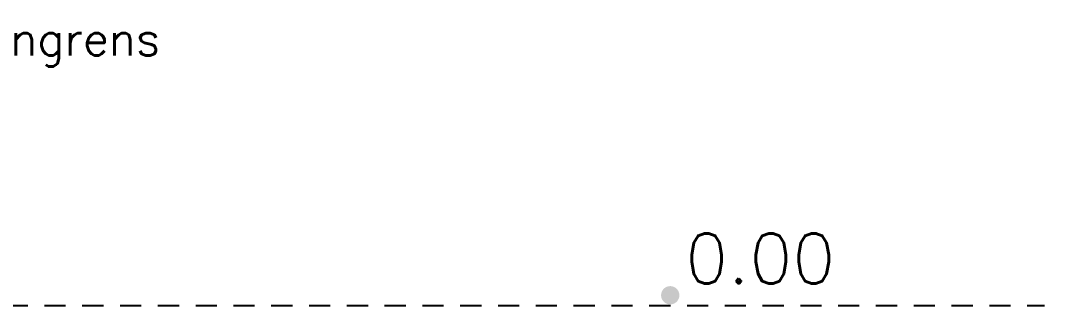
# Model space of a CAD drawing. Header units: millimetres. Extents: x 361 to 21231, y 184 to 1849.
# Drawn here: x 2471.91 to 2478.06, y 500.76 to 502.46 of the extents above; entities that cross this region are included whole.
import ezdxf

# ---------------------------------------------------------------- set-up
doc = ezdxf.new("R2010")
doc.units = ezdxf.units.MM
doc.header["$LTSCALE"] = 0.2
doc.linetypes.add('HIDDEN2', pattern=[4.7625, 3.175, -1.5875])
doc.layers.add('nieuwe hoogtepunten', color=154, linetype='Continuous', lineweight=35)
doc.layers.add('ontwerp', color=7, linetype='Continuous')
doc.layers.add('terreingrens', color=134, linetype='HIDDEN2')
doc.styles.get("Standard").update_dxf_attribs({"font": 'txt.shx', "height": 0.2})

msp = doc.modelspace()

# ---------------------------------------------------------------- hatches: boundary and pattern name
at = {"layer": 'nieuwe hoogtepunten', "ltscale": 0.2}
h = msp.add_hatch(color=1, dxfattribs=at)
h.dxf.hatch_style = 1
edge = h.paths.add_edge_path()
edge.add_arc((2475.8102, 500.8164), 0.055, 0, 360)

# ---------------------------------------------------------------- linework, layer by layer
at = {"layer": 'ontwerp', "color": 1, "linetype": 'HIDDEN2', "ltscale": 0.2}
msp.add_line((2470.009, 500.7552), (2478.0583, 500.7552), dxfattribs=at)

# ---------------------------------------------------------------- texts
at = {"layer": 'nieuwe hoogtepunten', "color": 1, "ltscale": 0.2, "insert": (2475.9005, 501.1875), "char_height": 0.3, "attachment_point": 1, "rotation": 0.00614}
msp.add_mtext_dynamic_manual_height_columns('0.00', width=3.391916, gutter_width=1.5, heights=[0], dxfattribs=at)
at = {"layer": 'terreingrens', "ltscale": 0.2, "insert": (2471.1435, 502.4541), "char_height": 0.2, "attachment_point": 1}
msp.add_mtext_dynamic_manual_height_columns('terreingrens', width=2.226904, gutter_width=1, heights=[0], dxfattribs=at)

doc.saveas('drawing.dxf')
